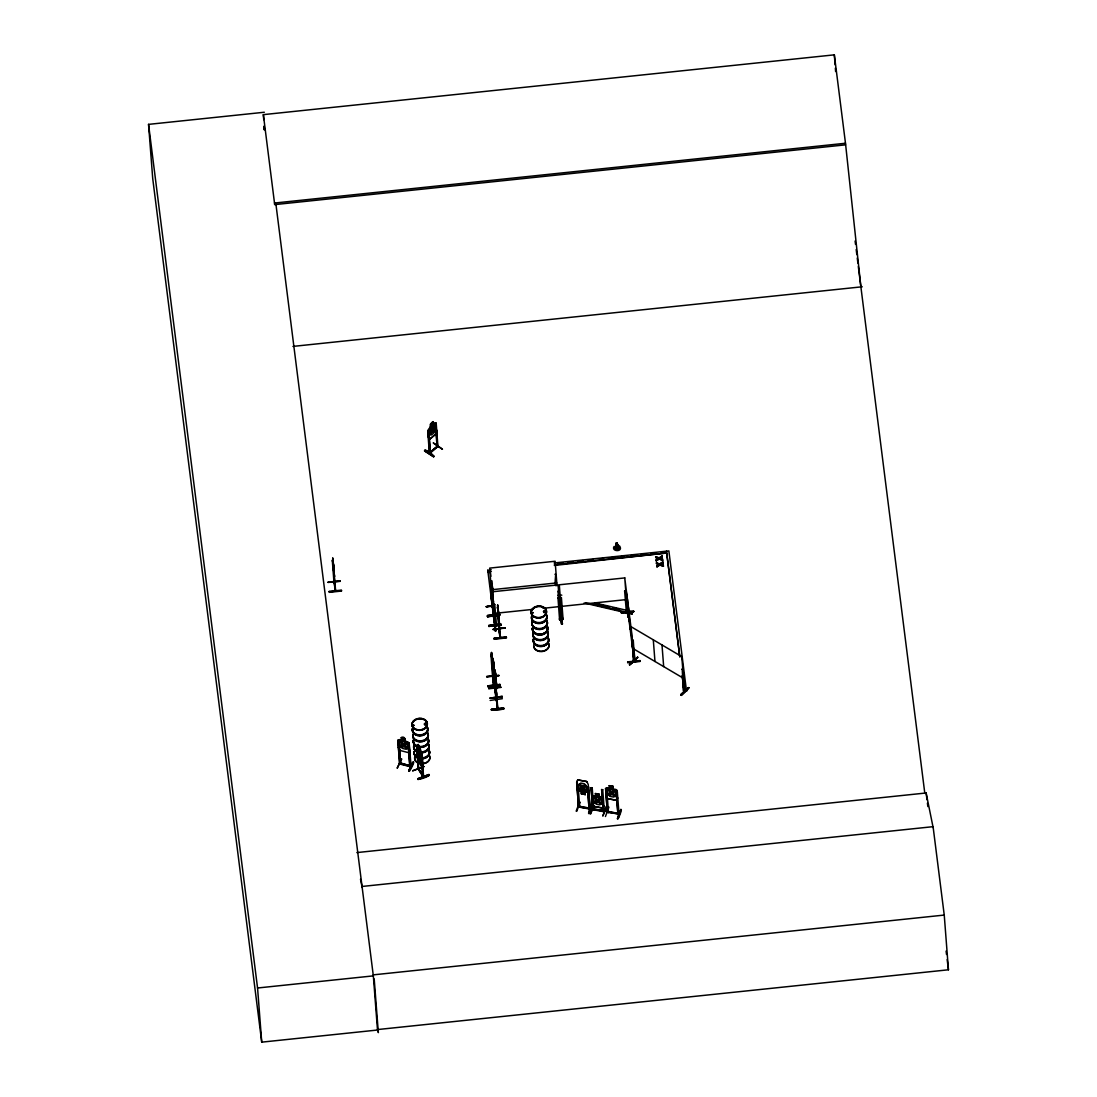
<?xml version="1.0" encoding="UTF-8"?>
<svg xmlns="http://www.w3.org/2000/svg" width="1097" height="1097" viewBox="0 0 1097 1097"><rect width="100%" height="100%" fill="white"/><g stroke="black" fill="none" stroke-linecap="round" stroke-linejoin="round"><path stroke-width="1.5" d="M333.323 564.859L333.392 567.752L333.09 560.375M494.445 672.063L494.514 673.983L493.417 664.343L493.869 667.881M498.216 612.633C497.956 606.572 498.724 625.715 497.942 607.656M333.31 565.709L333.351 565.01M496.379 683.39L496.461 684.075L494.898 670.706L496.68 688.642L496.173 679.701M493.924 667.072L493.102 658.255L494.678 678.316L494.637 677.466M495.967 678.92L495.145 670.102L495.419 673.956M492.155 660.298L492.059 662.177L492.142 659.64M494.13 673.105L494.103 674.024L494.061 671.131L494.61 675.862M495.364 679.756L495.542 685.694L495.309 678.755M495.487 683.637L495.515 682.787M492.622 606.051L492.073 605.338L492.814 607.039M493.897 615.047C493.911 621.368 492.608 609.384 493.856 615.252L491.483 597.742M493.293 615.39L495.721 630.926M493.28 677.192L493.033 676.369M494.308 684.569L493.609 684.706L492.704 676.876M494.377 685.364L492.183 659.036M495.309 689.135L494.596 687.476L496.379 697.377M496.351 696.513L495.652 696.65L496.365 696.417M495.967 686.503L497.339 709.128L493.074 659.105M496.159 700.078L496.694 699.913M497.27 708.347L494.994 675.999M497.654 707.455L497.819 709.06L495.597 681.676M627.758 611.632L627.511 613.305M633.874 648.162L635.026 661.861C633.188 663.397 633.092 657.912 633.545 660.874M634.066 660.709L633.463 660.641M413.857 725.583L413.281 724.719L412.787 725.583M413.199 724.747L413.199 725.501L413.692 724.925M424.347 723.814L424.69 724.719L426.075 724.568M425.718 724.322L424.594 723.663M425.513 724.568L426.116 723.526M532.086 612.784L532.744 612.496L532.21 613.305M532.799 612.935L531.949 612.661M532.1 612.565L532.36 613.47L532.964 612.592M543.468 611.509L544.085 612.537L545.209 612.277M545.332 611.194L545.689 611.358M544.976 611.879L545.154 611.098L545.744 611.811M418.135 768.243L418.697 768.846L418.135 768.133M422.578 775.634L423.497 776.004M333.954 582L334.558 581.986M334.612 582.781L334.324 581.163M334.832 589.596L335.613 591.132L335.353 589.35M335.641 591.05L332.83 558.071L335.12 591.201L334.407 581.355M499.464 629.705L498.806 628.128L500.026 638.125L497.64 605.571L498.998 629.939L499.231 628.087M499.464 629.006L498.765 629.034L500.451 638.084L498.395 611.55M496.242 689.039L495.666 684.72M615.842 549.528L616.541 542.768L619.27 548.185L616.912 549.775L615.115 548.898L616.349 542.988M492.142 605.407L493.376 615.17M493.472 616.171L493.883 616.02M497.791 708.964L496.543 699.283M627.278 611.783L627.525 613.401L624.714 577.653L630.912 626.744L633.696 661.505M626.373 612.894L627.978 612.455L626.154 590.776L624.618 590.885L626.469 612.949L627.895 612.784M627.978 613.154L626.154 590.776M422.235 760.619L421.975 762.525L422.359 760.564M421.742 756.903L422.606 767.639L422.989 765.665M432.314 428.804C431.354 427.117 427.665 428.804 431.752 430.175L430.216 434.892L432.369 430.271C433.877 433.397 436.757 429.626 432.876 429.229L434.385 424.758L432.424 428.982M436.661 430.339L435.948 433.699L437.237 447.192L437.909 446.63L436.195 423.127L435.166 423.003C430.764 428.516 436.277 416.695 430.477 424.21C430.394 428.982 424.854 433.315 429.722 439.307L436.112 433.795L436.853 430.339M491.47 585.963L491.813 589.953L490.962 582.164L492.046 593.984M491.552 589.953L491.881 593.587M492.334 592.97L491.758 593.546L492.347 592.778M492.649 595.918L493.431 601.773L492.361 592.133M615.115 548.898L616.377 543.125M419.74 752.227L419.712 752.199M633.257 640.141L634.752 662.122L633.792 661.56L631.118 626.744L681.772 656.609L684.555 691.48L683.472 690.918L682.197 669.005L683.061 669.499L684.83 691.22L684.651 690.232L683.76 690.603M424.512 450.867C425.101 447.823 435.235 456.009 433.63 456.818L424.512 450.881L433.63 456.763M424.882 450.127L434.014 456.421M424.896 450.469L434.083 456.421M614.91 548.061L616.404 542.85M430.298 452.554C427.871 453.267 431.382 450.373 430.49 452.951M428.543 430.97L427.789 431.615L428.858 431.176L430.531 452.979L429.695 453.555L437.895 446.493L437.607 445.423L436.743 447M577.68 779.898L586.813 781.558L577.68 779.898L576.652 782.422L578.613 807.118C580.272 808.064 580.162 805.047 578.462 805.884M578.05 785.233L576.857 785.342L578.05 785.233L579.723 807.227L578.338 806.199M578.503 790.745L577.241 789.47L578.503 790.745L587.594 792.308L588.76 791.554M581.163 791.239L581.369 793.899L585.291 794.502L581.369 793.899M579.545 802.14L576.158 811.177M576.816 782.367L578.421 807.035L590.309 808.036M585.044 791.938L585.25 794.612M587.512 786.96L589.062 808.928L587.512 786.96L588.582 787.152L590.255 809.147L589.171 808.612M588.582 787.152L587.389 787.262M587.594 792.308L588.856 791.705M591.132 787.619L592.778 809.655L591.009 787.934L592.202 787.811L593.82 809.847L593.546 809.024C590.117 809.463 596.59 810.272 592.874 808.462M592.202 787.811L591.009 787.934M591.722 796.353L595.63 796.34L595.328 793.46L599.223 794.173L599.428 796.833M592.983 795.764L602.075 797.313L603.35 798.589L599.264 796.998L599.099 794.228L595.424 793.666M590.186 808.023L589.116 807.817M588.582 813.055C592.133 799.343 594.862 802.908 589.267 813.631L588.664 813.11M591.996 804.019L588.609 813.508L592.106 804.416M592.229 803.607L593.765 806.501L602.897 808.174L603.899 805.733M590.255 813.809L593.71 805.938L590.748 813.837M601.663 789.538L603.213 811.506L601.663 789.538L602.733 789.73L604.406 811.725C601.033 811.465 607.162 810.738 603.048 810.752M602.733 789.73L601.54 789.854M606.888 788.044L605.558 788.537L607.409 812.383L608.465 812.52L606.847 790.484L605.654 790.608L606.847 790.484M606.86 787.852L615.911 789.497L617.227 790.676L619.051 814.399L617.68 813.371L619.01 813.192L619.174 814.084L607.327 811.917M613.058 786.357L613.1 789.182L615.156 790.32L615.54 795.298L613.758 797.08L610.124 796.408L608.012 793.926L607.642 788.949L609.507 788.414L609.164 785.644L613.058 786.357L613.223 789.113M606.079 795.791L607.615 798.685L616.733 800.357L617.776 797.821M604.228 810.532L592.942 809.243M607.615 798.685L616.775 800.248M603.254 810.793L603.473 811.177M606.326 807.022L602.76 816.086L606.819 807.159L606.12 806.597M605.448 816.511L608.931 807.104M607.546 811.081L608.478 811.273L607.162 811.506L607.299 812.342L605.695 788.592M615.87 789.593L617.227 790.676M608.341 811.286L608.369 812.534L608.191 811.684M616.185 792.528L617.378 792.404L616.185 792.528L617.968 814.248M617.913 813.083L607.423 811.876M619.023 814.029L607.354 812.301M617.419 818.76C620.669 806.665 623.96 806.377 618.077 818.883L620.861 809.325M412.979 724.856L412.911 725.679M425.348 723.115L424.47 724.555M425.993 724.075L425.019 723.581M532.306 612.894L531.922 613.278M543.563 611.303L543.81 612.428M543.879 611.235L544.469 610.81M543.728 611.523L545.387 611.687M399.898 750.321L398.403 747.331L399.857 750.417L408.715 752.707L409.675 750.362M408.715 752.707L409.716 750.266M576.775 782.463L577.79 780.008M584.125 602.98L631.927 614.128L632.667 611.715L594.766 602.884M631.927 614.128L632.667 611.715M428.132 430.23L435.262 423.072M493.664 683.897C494.363 690.438 491.621 669.623 493.17 677.398M495.707 695.745L495.885 697.363L494.61 687.572M334.338 581.259L334.996 591.118L333.762 568.575M500.451 637.261L500.41 637.247M401.351 737.554L405.067 738.624C405.492 745.343 406.055 734.798 401.351 737.554L401.502 740.31L399.116 739.584L407.851 741.942L409.112 743.218L405.328 741.188M398.938 742.504L397.896 742.244L398.938 742.504L400.57 764.252L399.089 742.203M408.111 744.877L409.304 744.849L408.111 744.877L409.88 766.625L408.276 744.575M397.292 768.119L401.694 758.85L397.21 767.982M399.541 762.772C402.654 763.443 398.293 762.676 399.637 764.019L397.8 740.269L399.171 739.68M400.597 762.991L410.881 766.049M400.816 763.101L400.46 764.184M409.73 765.747L411.032 765.747M409.044 743.122L410.662 766.872L410.922 765.72M413.212 761.839L408.756 770.643L409.428 771.26C416.572 759.906 413.514 758.027 408.797 771.095M491.47 598.126L492.155 607.409L491.593 598.18M495.693 630.624L495.131 631.104L494.541 621.382L495.817 631.022M561.102 614.443L562.459 624.042L561.513 624.138L560.238 614.498L561.595 624.028M561.129 614.745L562.363 623.946M495.172 626.264L496.269 626.099M557.975 597.865L559.127 598.057L557.975 597.865L559.593 619.901L559.484 618.694L560.814 618.598M626.195 612.88C625.139 610.933 628.444 611.331 627.429 613.223M634.902 660.339L637.645 657.172L629.856 664.947M580.052 802.209L576.761 811.341M418.985 768.736L418.588 767.996M419.726 753.022L420.59 751.802L420.082 751.006L419.411 752.007L417.806 747.249L419.095 752.035L418.231 753.392L418.752 754.229L419.465 753.145L421.111 758.096L419.685 753.049M429.393 452.485L429.914 453.445M436.044 426.294L437.525 446.287L429.366 453.349L427.789 431.615M437.799 445.807L429.462 453.28M419.877 757.081L418.985 758.452L419.52 759.275L420.261 758.192L421.934 763.128L421.015 759.727M426.363 724.541L425.732 723.225M546.8 629.28L546.855 628.183M421.358 757.081L420.686 757.849L419.136 755.312L417.751 746.838L418.519 747.318M496.584 626.442L495.35 626.579M557.811 595.342L557.934 596.055M560.924 619.709L559.827 619.874M560.8 618.996L559.539 619.106M562.062 619.215L563.172 619.147M563.159 618.667L561.883 618.489L563.172 618.9M421.851 762.223L421.166 763.005L419.575 760.482L418.176 752.021L418.958 752.487L417.326 750.677M418.149 768.846L416.929 747.126L418.656 769.669M632.393 639.633L632.983 640.401M633.847 661.656L629.404 664.782L637.727 657.638M629.445 664.755L637.672 657.185M634.656 662.053L634.71 661.546M683.061 669.499L681.923 669.266M682.814 677.027L683.65 691.014L683.938 689.89M680.812 694.662C690.589 684.679 692.618 685.776 681.319 695.388L680.757 694.62L688.71 687.641M688.642 687.545L681.319 695.361M614.018 546.525C610.919 551.928 624.152 552.189 619.448 545.799M433.301 421.934L430.477 424.21M428.68 437.374L429.626 439.239L436.112 433.795M442.448 449.139L433.233 442.886L442.379 449.276M430.257 451.991L437.017 446.644M627.868 612.469L626.277 612.537M604.337 810.944L604.118 811.78L592.695 809.627M333.913 581.314L333.995 582.836M413.802 725.46L413.075 725.611M426.13 724.719L426.472 723.595L425.334 723.115M615.28 547.252L616.144 546.663M657.953 557.893L655.663 556.645L659.05 557.838L662.149 555.973L662.273 557.166L659.832 558.62L662.273 557.166M660.12 557.66L662.149 555.973M662.903 561.938L659.846 564.256L656.459 563.076L659.804 563.803L662.903 561.938L663.027 563.131L660.586 564.585L663.027 563.131M659.187 558.592L656.184 560.882L659.228 559.045L662.67 560.252L659.228 559.045M659.941 564.571L656.925 566.847L659.983 565.01L663.424 566.217L659.983 565.01M656.047 559.689C661.697 557.331 655.032 559.223 656.184 560.882M656.801 565.668C662.451 563.31 655.787 565.202 656.925 566.847M435.92 424.621L437.278 447.096M578.517 806.665L590.351 808.777L589.089 807.749M590.063 808.338L589.967 809.188L588.225 784.451L586.813 781.558M605.517 788.633L606.915 787.948M399.116 739.776L397.937 740.338L399.719 763.594L411.101 766.529L409.167 743.122M410.772 766.83L399.665 763.978M418.725 761.236C416.229 751.925 419.986 766.638 422.729 767.585M421.755 756.861L422.372 758.671M423.044 765.775L421.865 753.529L416.86 745.357L418.643 769.765L418.985 768.627M418.451 747.139L418.245 744.465L418.396 747.359L417.381 745.37M417.381 747.866L416.531 747.263M418.19 744.698L419.918 747.194L418.135 744.52M421.262 751.706L419.63 747.18M421.426 754.489L423.223 777.129L423.209 775.401M418.19 756.094C415.79 746.673 419.26 762.25 422.057 762.333M423.908 766.515L412.678 770.711M412.719 770.862L423.963 766.666M417.765 778.705L428.996 774.509C430.435 776.443 417.326 780.529 417.806 778.801L429.009 774.523M417.792 779.158L429.064 774.907L417.82 779.103M418.067 779.556L429.311 775.401M633.901 660.449L634.861 661.011L634.066 660.504M595.671 796.23L593.792 796.765L594.176 801.742L596.288 804.224L599.908 804.896L601.691 803.114L601.307 798.136L599.305 796.902M627.265 612.057L628.156 617.172L628.156 612.441M401.68 740.338L399.87 740.736L400.254 745.713L402.297 748.332L405.821 749.237L407.536 747.592L407.152 742.614L405.204 741.243M562.062 619.161L563.049 619.161M683.856 690.657L684.665 691.069M684.391 691.439L684.254 690.616M491.758 580.82C489.865 579.956 494.048 588.499 492.622 592.065M554.986 574.211C556.796 572.936 553.903 582.576 555.905 585.771M490.537 584.536L492.183 606.943M493.348 602.911L492.238 602.939L493.472 602.802M493.006 603.569L492.827 599.812L493.897 610.659L493.938 608.808M494.747 604.474L493.636 604.598L494.747 604.474L496.53 625.88M561.39 597.495L560.279 597.618L561.431 597.81L563.09 619.476L562.843 618.283L561.787 618.447L561.993 619.682L559.305 584.783L624.755 577.927M492.649 605.448L486.273 606.751L492.772 606.23M492.375 605.626L486.273 606.751M625.77 591.077L624.618 590.885M486.259 606.586L492.388 605.901M626.264 591.598L625.729 590.762M487.521 616.02L499.779 614.553L499.793 615.376L487.534 616.72L487.479 615.486L499.752 614.251M487.493 615.554L499.752 614.169L487.534 616.72M487.466 616.212L499.834 615.006L487.521 616.569M488.837 626.401L501.096 624.988L488.837 626.428L488.741 625.468L501.014 624.22M501.11 625.084L488.782 625.921L501 624.124L488.741 625.523M560.69 618.612L559.772 619.133M495.296 626.25L496.406 626.126M630.761 612.003C644.172 610.014 608.972 613.703 625.907 612.537M559.648 619.517L560.882 619.394M621.423 612.579L633.723 611.687M621.437 612.839L626.044 612.345M630.638 611.838L633.655 611.166M492.567 664.014L491.511 652.482L494.788 689.286M493.719 685.529L491.374 653.058M490.949 654.854L492.594 677.26M632.352 639.853L631.817 639.071L634.025 661.614L634.189 660.49M491.771 655.512L492.388 660.545M492.484 662.986L493.088 671.007L493.129 669.156M492.594 663.808L491.799 660.229L492.265 663.904M493.924 668.087L493.746 666.88L493.993 669.801M494.034 670.02L494.432 672.392M493.842 672.091L494.185 675.766M494.528 674.833L495.268 682.841L495.172 681.004M498.957 675.725L486.615 676.547L498.916 675.272M486.67 676.904L498.943 675.56M639.908 660.517L640.017 661.477L627.758 662.821L627.649 661.861L639.921 660.613M633.545 661.546L633.915 659.983M627.69 662.314L639.962 661.038M495.09 679.77L494.555 679.208L496.146 700.777M495.529 682.951L496.077 685.652M488 686.749L500.259 685.364L488 686.777L487.891 685.817L500.163 684.569M500.259 685.406L487.932 686.269L500.163 684.473L487.904 685.872M488.7 688.436L500.931 687.051M488.714 688.765L500.986 687.421M502.303 697.253L489.975 698.103L502.22 696.417M489.975 698.117L502.207 696.321M490.153 700.435L502.371 698.72M491.374 709.334C513.903 706.194 501.548 711.281 491.387 709.43L503.66 708.086M503.742 708.936L491.483 710.28M360.502 879.218L362.175 887.473L362.106 886.458L933.081 826.672L944.243 915.076L373.254 974.863L377.505 1030.028L261.73 1042.15L152.716 178.509L148.548 124.372L264.322 112.251M263.733 119.669L263.349 114.636L834.323 54.85L845.485 143.254L860.898 286.934M845.609 144.831L274.62 204.618L274.497 203.041L845.485 143.254M292.954 346.405L862.242 286.783M332.789 558.771L332.405 561.266L332.734 560.389M333.145 565.819L333.611 569.494M333.543 565.819L333.872 567.725L333.282 563.748L334.283 574.883M333.337 568.616L334.379 576.597L334.407 574.746M340.276 580.889L327.976 582.109L340.303 581.341M328.017 582.466L340.289 581.149M487.781 570.605L491.127 569.576M554.122 562.98L668.868 550.927L686.53 691.192L684.144 691.439L682.238 676.314M557.578 563.296L562.679 562.761M567.793 562.226L572.895 561.691M578.009 561.157L583.11 560.622M588.225 560.087L593.326 559.552M600.141 558.839L603.542 558.483M610.343 557.77L615.458 557.235M620.559 556.7L623.974 556.344M630.775 555.63L635.89 555.096M640.991 554.561L646.106 554.026M651.207 553.491L656.308 552.957M661.422 552.422L666.523 551.887L666.482 551.188L679.852 657.13M491.36 571.359L488 572.401M554.342 564.763L666.702 552.998L554.396 565.449M329.169 591.379L341.441 590.117L341.537 591.05L329.265 592.339L329.182 591.475M490.921 582.877L491.195 585.03M491.346 585.195L494.569 625.18M491.552 587.855L491.936 590.227M491.346 589.761L556.796 582.905M492.663 591.749L558.112 584.907L560.677 619.832L560.553 618.53M492.745 595.15L495.117 625.221L493.911 615.417M492.498 598.482L492.635 600.69L492.718 598.948M498.573 613.058L497.613 604.995L498.778 614.635M498.943 629.829L497.64 607.313M493.76 608.465L494.075 610.645M498.052 612.743L498.381 616.432M498.587 612.729L498.189 610.672M494.336 613.415L532.936 609.37M543.001 608.314L559.785 606.559M560.978 606.435L626.428 599.579M498.669 615.499L499.286 623.521L499.313 621.67M498.353 616.363L497.736 604.982M499.19 621.793L498.765 614.581M505.182 627.786L492.951 629.541L505.155 627.731M492.923 629.39L505.196 628.101M494.075 638.289L506.348 637.069L494.075 638.317L494.171 639.249L506.444 637.947L506.348 637.014M506.389 637.467L494.116 638.811M493.17 660.942L493.431 661.998M493.677 663.946L497.27 709.019M493.938 666.002L492.923 658.982M495.213 672.79L495.474 673.846M495.734 675.793L496.735 686.9M356.854 852.588L926.129 792.98L933.163 827.687L933.081 826.672M261.73 1042.15L257.562 987.999L373.337 975.877L275.964 204.481M377.464 1029.576L948.452 969.789L944.243 915.076M425.513 724.541L424.731 724.582M437.525 445.492L437.333 447.123M617.954 813.796L618.077 813M423.154 776.347L418.67 769.203L423.003 775.497M417.285 745.549L417.875 757.78M435.139 423.127L436.291 423.181M557.92 591.173L558.592 595.822M609.137 785.74L613.017 786.453M593.888 806.336L602.829 807.968M579.792 806.35L589.007 808.023M593.943 808.928L603.158 810.614M608.588 811.602L617.899 813.467M592.791 809.271L604.378 811.355M578.407 806.981L590.131 809.12M558.496 594.423L561.801 595.191M594.821 603.556L609.644 607.011M612.949 607.779L619.544 609.329M627.786 611.248L632.722 612.4M585.729 602.692L631.872 613.442M495.2 625.838L495.35 626.661L491.799 581.149M400.844 763.334L409.771 765.637M658.447 558.263L655.787 557.797L655.663 556.645M659.201 564.242L656.513 563.323L659.242 564.681M659.791 558.167L662.547 559.1L662.67 560.252M659.832 558.62L662.547 559.1M660.545 564.132L663.301 565.065L663.424 566.217M660.586 564.585L663.301 565.065M494.624 625.153L495.076 623.59M334.023 582.905L332.309 560.444M413.404 762.264L408.893 771.04M635.04 661.806L633.792 660.86M634.066 661.299L634.861 661.697M632.777 648.396L683.445 678.261M430.573 452.197L429.969 451.854L429.955 453.472M627.292 611.605L628.156 617.172M618.338 546.717L619.065 547.348M418.752 768.819L423.607 776.991L421.81 753.474M417.792 750.554L418.889 752.309M421.001 760.879L419.411 758.356L418.588 748.209L420.137 750.746L420.521 755.723L418.972 753.173M620.888 809.627L617.488 818.664M419.698 748.072L418.629 745.549M418.094 756.121L422.098 762.484M423.168 777.046L418.19 769.038M494.857 676.588L495.076 678.865M494.939 676.835L493.444 665.481M592.394 803.525L593.861 806.432M617.049 543.001L619.27 548.185M616.898 542.768L617.858 545.401M616.98 543.138L618.9 548.994M493.431 616.912L489.673 568.109L555.123 561.253L557.002 585.647M616.843 543.234L618.036 549.583M497.709 607.697L497.846 608.753M616.72 542.727L617.09 545.223M491.881 656.239L491.511 652.482M496.118 689.506L495.967 688.861M492.608 665.66L492.635 666.469L492.498 665.468M633.367 660.051L633.586 661.56M494.857 676.013L495.885 683.774M495.254 682.677L494.02 671.529M493.033 669.568L491.977 659.681M495.954 687.38L495.282 683.76L495.748 687.421M333.79 570.934L333.927 572.058L333.392 566.847M377.93 1029.521L378.342 1032.634L374.2 978.935M926.992 799.782L926.115 792.857L924.785 793.117L858.32 266.53M927.418 803.182L927.856 806.583M946.094 951.085L946.519 954.486M947.164 959.587L948.452 969.789M855.098 241.025L855.537 244.425M856.181 249.526L856.826 254.627M857.251 258.028L857.895 263.129M682.183 675.629L684.103 690.767L686.53 691.192M666.743 553.546L679.687 656.129M656.417 562.624L656.541 563.776M626.387 599.319L632.571 648.409M499.423 623.507L498.23 612.195M497.215 607.354L497.325 608.191M490.949 576.309L490.386 572.14M492.43 588.294L492.992 592.462M492.183 592.846L492.443 594.999M492.279 597.742L492.772 600.676L492.676 598.839M487.726 569.933L491.881 603.076M495.679 678.837L496.818 688.628M332.693 558.085L333.68 565.846M333.502 566.779L333.858 569.604M334.503 576.583L333.474 565.394M263.349 114.636L274.497 203.041M148.548 124.372L257.562 987.999M494.363 671.817L494.281 671.103M341.482 590.611L329.196 591.777M492.937 597.796L493.197 600.196M495.748 683.746L495.94 685.666M423.003 763.731L423.017 763.814A7.679 5.773 -4.4 0 0 429.476 755.874M493.664 668.087L493.513 666.962L494.007 671.94M491.607 656.239L491.47 655.115L491.963 660.092M491.977 589.898L493.184 602.322M495.46 683.212L495.83 686.845M495.57 684.775L496.091 689.67M492.087 661.258L492.608 666.14M332.94 561.829L332.802 560.69M492.841 599.332L493.197 602.98M491.579 589.363L491.936 593.011M495.487 677.329L495.844 680.963M498.312 613.772L498.833 618.969L498.82 618.16M495.364 673.051L495.817 677.685M493.773 665.838L493.307 660.942M493.897 667.017L494.39 671.899M834.323 54.85L835.091 64.819M835.352 68.179L835.612 71.524M661.998 644.954L663.671 666.606M653.291 639.812L654.964 661.477M628.499 607.587L630.158 629.239M627.429 599.154L629.088 620.806M616.308 792.212L617.94 814.303M608.574 811.369L608.643 812.164M585.112 794.489L584.948 791.732L586.826 791.198L586.442 786.22L584.331 783.738L580.697 783.08L578.928 784.849L579.312 789.826L581.314 791.074L581.52 793.734M561.184 614.402L560.238 614.498M497.86 606.12L497.928 607.011M495.145 670.102L496.036 681.648M494.13 667.854L495.419 683.829M433.192 421.865L433.425 424.758L434.851 424.47L435.235 429.448L434.028 432.753L431.491 434.947L429.969 433.987L429.585 429.009L430.874 426.952L430.668 424.278M429.05 437.634L430.202 452.636M428.132 430.12L429.777 453.486M422.592 775.414L422.647 776.429L419.863 747.194M419.068 750.718L419.136 751.61M401.475 737.664L401.639 740.434M264.24 126.361L264.5 129.72M263.774 126.333L264.034 129.693M499.176 621.684L499.286 623.521M334.27 574.759L334.379 576.597M496.612 692.673L496.571 694.524M492.992 669.17L493.088 671.007M616.665 543.262L616.912 549.775M546.909 621.533A7.679 5.773 -4.4 0 1 539.436 629.568A7.679 5.773 -4.4 0 1 532.744 621.615M547.005 621.149A7.802 5.869 -4.4 0 1 539.409 629.308A7.802 5.869 -4.4 0 1 532.607 621.231M546.361 625.221A7.679 5.773 -4.4 0 1 541.822 634.354A7.679 5.773 -4.4 0 1 532.539 628.074M545.593 613.84A7.802 5.869 -4.4 0 1 540.972 623.123A7.802 5.869 -4.4 0 1 531.551 616.733M546.841 620.532A7.679 5.773 -4.4 0 1 539.367 628.567A7.679 5.773 -4.4 0 1 532.662 620.614M546.896 617.008A7.679 5.773 -4.4 0 1 539.985 623.535A7.679 5.773 -4.4 0 1 531.62 618.612M545.511 614.251A7.679 5.773 -4.4 0 1 546.457 615.554M546.978 620.833A7.802 5.869 -4.4 0 1 539.381 629.006A7.802 5.869 -4.4 0 1 532.58 620.916M545.566 613.538A7.802 5.869 -4.4 0 1 540.958 622.822A7.802 5.869 -4.4 0 1 531.524 616.432M545.442 613.25A7.679 5.773 -4.4 0 1 541.863 622.136A7.679 5.773 -4.4 0 1 531.551 617.611M548.226 638.564A7.679 5.773 -4.4 0 1 541.753 646.544A7.679 5.773 -4.4 0 1 533.471 640.113M548.308 638.18A7.802 5.869 -4.4 0 1 540.725 646.352A7.802 5.869 -4.4 0 1 533.924 638.262M547.677 642.28A7.679 5.773 -4.4 0 1 544.098 651.165A7.679 5.773 -4.4 0 1 533.786 646.64M547.65 641.923A7.679 5.773 -4.4 0 1 543.111 651.056A7.679 5.773 -4.4 0 1 533.828 644.775M546.402 625.784A7.679 5.773 -4.4 0 1 541.863 634.916A7.679 5.773 -4.4 0 1 532.58 628.622M546.402 625.455A7.706 5.8 -4.4 0 1 541.849 634.628A7.706 5.8 -4.4 0 1 532.525 628.32M547.856 632.201A7.802 5.869 -4.4 0 1 540.259 640.374A7.802 5.869 -4.4 0 1 533.457 632.283M548.143 637.563A7.679 5.773 -4.4 0 1 540.67 645.598A7.679 5.773 -4.4 0 1 533.978 637.645M547.76 632.585A7.679 5.773 -4.4 0 1 540.286 640.621A7.679 5.773 -4.4 0 1 533.595 632.667M548.294 637.864A7.802 5.869 -4.4 0 1 540.698 646.037A7.802 5.869 -4.4 0 1 533.896 637.96M546.882 630.569A7.802 5.869 -4.4 0 1 541.26 640.004A7.802 5.869 -4.4 0 1 533.43 631.982M548.13 633.038A7.679 5.773 -4.4 0 1 539.217 639.578A7.679 5.773 -4.4 0 1 533.512 631.666M546.745 630.281A7.679 5.773 -4.4 0 1 547.691 631.584M426.843 732.522A7.679 5.773 -4.4 0 1 422.304 741.654A7.679 5.773 -4.4 0 1 413.021 735.374M426.925 732.124A7.802 5.869 -4.4 0 1 422.304 741.407A7.802 5.869 -4.4 0 1 412.883 735.017M428.173 738.843A7.679 5.773 -4.4 0 1 420.7 746.892A7.679 5.773 -4.4 0 1 414.008 738.925M428.145 738.5A7.679 5.773 -4.4 0 1 420.672 746.536A7.679 5.773 -4.4 0 1 413.98 738.583M427.419 727.476A7.802 5.869 -4.4 0 1 419.822 735.634A7.802 5.869 -4.4 0 1 413.021 727.558M427.707 732.823A7.679 5.773 -4.4 0 1 421.234 740.818A7.679 5.773 -4.4 0 1 412.952 734.373M427.323 727.846A7.679 5.773 -4.4 0 1 419.849 735.895A7.679 5.773 -4.4 0 1 413.158 727.942M426.898 731.809A7.802 5.869 -4.4 0 1 422.276 741.092A7.802 5.869 -4.4 0 1 412.856 734.702M427.391 727.16A7.802 5.869 -4.4 0 1 419.794 735.333A7.802 5.869 -4.4 0 1 412.993 727.242M427.24 726.845A7.679 5.773 -4.4 0 1 419.781 734.894A7.679 5.773 -4.4 0 1 413.075 726.941M428.159 749.566A7.679 5.773 -4.4 0 1 422.619 758.85M417.011 757.739A7.679 5.773 -4.4 0 1 414.337 752.405M428.228 749.155A7.802 5.869 -4.4 0 1 422.606 758.589M416.901 757.465A7.802 5.869 -4.4 0 1 414.186 752.048M421.015 763.882A7.679 5.773 -4.4 0 1 415.31 755.97M429.448 755.531A7.679 5.773 -4.4 0 1 422.989 763.512M420.987 763.526A7.679 5.773 -4.4 0 1 415.283 755.614M428.214 739.378A7.679 5.773 -4.4 0 1 419.74 747.386M417.82 747.002A7.679 5.773 -4.4 0 1 414.049 739.46M428.214 739.063A7.706 5.8 -4.4 0 1 419.712 747.098M417.792 746.714A7.706 5.8 -4.4 0 1 413.994 739.145M428.721 744.506A7.802 5.869 -4.4 0 1 422.153 752.611M416.449 751.486A7.802 5.869 -4.4 0 1 414.323 744.589M428.077 748.565A7.679 5.773 -4.4 0 1 422.551 757.849M416.942 756.738A7.679 5.773 -4.4 0 1 414.255 751.404M428.639 744.89A7.679 5.773 -4.4 0 1 422.167 752.871M416.558 751.76A7.679 5.773 -4.4 0 1 413.871 746.426M428.2 748.853A7.802 5.869 -4.4 0 1 422.592 758.288M416.887 757.149A7.802 5.869 -4.4 0 1 414.172 751.747M428.694 744.191A7.802 5.869 -4.4 0 1 422.126 752.309M416.421 751.171A7.802 5.869 -4.4 0 1 414.309 744.273M428.557 743.889A7.679 5.773 -4.4 0 1 422.084 751.87M416.476 750.759A7.679 5.773 -4.4 0 1 414.392 743.972M500.561 637.878L500.355 636.452L500.561 637.878M400.282 740.982L402.914 744.671C398.06 746.742 402.53 749.224 403.71 745.425L407.179 748.867L404.464 745.041C408.962 743.053 404.985 740.653 403.682 744.26L400.282 740.982M586.292 791.156L585.016 790.992L582.781 788.208C581.492 791.911 577.447 789.785 581.972 787.454L579.175 783.82L582.754 787.029C583.947 783.121 588.609 785.315 583.577 787.728L586.292 791.156M594.245 796.984L596.946 800.495C591.914 802.922 596.562 805.116 597.769 801.208L601.334 804.416L598.551 800.769C602.98 798.52 599.168 796.299 597.742 800.028L594.245 796.984M608.081 789.168L610.782 792.678C605.75 795.106 610.412 797.3 611.605 793.392L615.17 796.6L612.387 792.953C617.049 790.635 612.908 788.524 611.577 792.212L608.081 789.168M432.794 422.935L431.231 425.225L432.794 422.935M433.48 425.65L430.943 427.83L431.327 432.808L433.863 430.627L433.48 425.65M492.224 594.464L491.909 595.342L492.224 594.464M493.431 666.661L493.115 667.538L493.431 666.661M503.674 708.388L491.415 709.786L503.674 708.388M493.54 666.002L493.746 669.705L493.54 666.002M612.318 786.741L609.987 786.316L610.055 787.207L612.387 787.632L612.318 786.741M613.209 789.963L609.575 789.305L609.959 794.283L613.593 794.941L613.209 789.963M584.495 785.863L580.862 785.205L581.245 790.183L584.879 790.841L584.495 785.863M598.482 794.557L596.151 794.132L596.22 795.023L598.551 795.448L598.482 794.557M584.399 792.939L582.068 792.514L582.137 793.405L584.468 793.83L584.399 792.939M599.373 797.793L595.74 797.121L596.124 802.099L599.744 802.757L599.373 797.793M404.409 738.857L402.146 738.281L402.215 739.159L404.478 739.748L404.409 738.857M405.273 742.134L401.749 741.215L402.133 746.193L405.657 747.112L405.273 742.134M533.91 616.404A7.679 5.773 -4.4 0 0 546.361 612.496A7.679 5.773 -4.4 0 0 536.118 606.463A7.679 5.773 -4.4 0 0 533.91 616.404M540.807 634.176A7.679 5.773 -4.4 0 0 547.266 626.195A7.665 5.759 -4.4 0 1 540.807 634.162A7.679 5.773 -4.4 0 1 532.511 627.745A7.665 5.759 -4.4 0 0 540.807 634.162M533.951 616.925A7.679 5.773 -4.4 0 0 546.402 613.017A7.679 5.773 -4.4 0 0 536.159 606.984A7.679 5.773 -4.4 0 0 533.951 616.925M533.91 616.637A7.706 5.8 -4.4 0 0 546.416 612.716A7.706 5.8 -4.4 0 0 536.131 606.655A7.706 5.8 -4.4 0 0 533.91 616.637M414.776 728.71A7.679 5.773 -4.4 0 0 427.24 724.802A7.679 5.773 -4.4 0 0 416.997 718.754A7.679 5.773 -4.4 0 0 414.776 728.71M414.817 729.217A7.679 5.773 -4.4 0 0 427.268 725.309A7.679 5.773 -4.4 0 0 417.038 719.275A7.679 5.773 -4.4 0 0 414.817 729.217M414.776 728.929A7.706 5.8 -4.4 0 0 427.282 725.007A7.706 5.8 -4.4 0 0 416.997 718.946A7.706 5.8 -4.4 0 0 414.776 728.929"/></g></svg>
